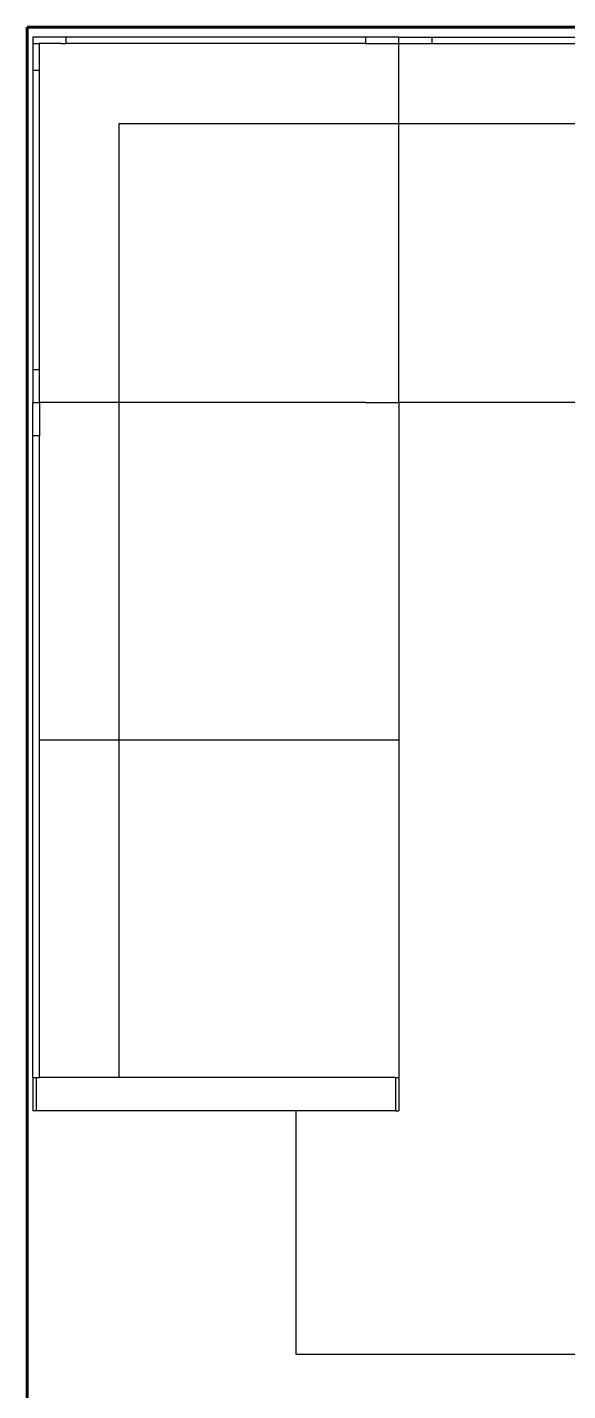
# Model space of a CAD drawing. Header units: metres. Extents: x 244.4 to 340.3, y -4.1 to 64.3.
# Drawn here: x 251.598 to 252.885, y 38.664 to 41.912 of the extents above; entities that cross this region are included whole.
import ezdxf

# ---------------------------------------------------------------- set-up
doc = ezdxf.new("R2010")
doc.units = ezdxf.units.M
doc.layers.add('A-WALL', color=6, linetype='Continuous', lineweight=60)
doc.layers.add('Edges', color=7, linetype='Continuous')

# ---------------------------------------------------------------- blocks, each defined once
blk = doc.blocks.new('Sofa set 04 pl')
at = {"layer": 'Edges'}
for p, q in [((200.17, 240.07), (151.92, 240.07)), ((202.67, 240.07), (200.17, 240.07)), ((200.17, 240.07), (200.17, 239.57)), ((202.67, 239.57), (202.67, 240.07)), ((202.67, 240.07), (205.17, 240.07)), ((205.17, 240.07), (205.17, 239.57)), ((205.17, 240.07), (227.67, 240.07)), ((227.67, 240.07), (230.17, 240.07)), ((227.67, 239.57), (227.67, 240.07)), ((230.17, 240.07), (230.17, 239.57)), ((200.17, 239.57), (177.3, 239.57)), ((202.67, 239.57), (200.17, 239.57)), ((205.17, 239.57), (202.67, 239.57)), ((202.67, 233.57), (202.67, 239.57)), ((205.17, 239.57), (227.67, 239.57)), ((228.05, 239.57), (227.67, 239.57)), ((228.05, 239.57), (229.67, 239.57)), ((230.17, 239.57), (229.67, 239.57)), ((229.67, 237.57), (229.67, 239.57)), ((230.17, 239.57), (230.17, 237.57)), ((230.17, 237.57), (229.67, 237.57)), ((229.67, 215.07), (229.67, 237.57)), ((230.17, 237.57), (230.17, 215.07)), ((202.67, 233.57), (177.3, 233.57)), ((202.67, 212.57), (202.67, 233.57)), ((223.67, 233.57), (202.67, 233.57)), ((223.67, 212.57), (223.67, 233.57)), ((230.17, 215.07), (229.67, 215.07)), ((229.67, 212.57), (229.67, 215.07)), ((230.17, 215.07), (230.17, 212.57)), ((177.3, 212.57), (202.67, 212.57)), ((202.67, 212.57), (202.67, 187.19)), ((205.17, 212.57), (202.67, 212.57)), ((205.17, 212.57), (202.67, 212.57)), ((205.17, 212.57), (223.67, 212.57)), ((223.67, 187.19), (223.67, 212.57)), ((223.67, 212.57), (229.67, 212.57)), ((230.17, 212.57), (229.67, 212.57)), ((229.67, 212.57), (229.67, 210.07)), ((230.17, 210.07), (230.17, 212.57)), ((229.67, 210.07), (230.17, 210.07)), ((229.67, 187.19), (229.67, 210.07)), ((230.17, 161.82), (230.17, 210.07)), ((202.67, 187.19), (202.67, 161.82)), ((202.67, 187.19), (202.67, 187.19)), ((202.67, 187.19), (223.67, 187.19)), ((223.67, 161.82), (223.67, 187.19)), ((223.67, 187.19), (229.67, 187.19)), ((229.67, 161.82), (229.67, 187.19)), ((229.67, 187.19), (229.67, 187.19)), ((229.67, 161.82), (229.67, 187.19)), ((229.67, 161.82), (229.67, 187.19)), ((202.67, 161.82), (202.67, 161.82)), ((202.67, 161.82), (202.67, 159.32)), ((202.92, 161.82), (202.67, 161.82)), ((202.92, 161.82), (202.92, 159.32)), ((202.92, 161.82), (223.67, 161.82)), ((223.67, 161.82), (229.67, 161.82)), ((229.67, 161.82), (229.67, 161.82)), ((229.92, 161.82), (229.67, 161.82)), ((229.67, 161.82), (229.67, 161.82)), ((229.92, 161.82), (229.92, 159.32)), ((230.17, 161.82), (229.92, 161.82)), ((230.17, 161.82), (230.17, 159.32)), ((202.92, 159.32), (202.67, 159.32)), ((202.92, 159.32), (210.4, 159.32)), ((210.4, 159.32), (210.4, 141.01)), ((210.4, 159.32), (229.92, 159.32)), ((229.92, 159.32), (230.17, 159.32)), ((210.4, 141.01), (123.4, 141.01))]:
    blk.add_line(p, q, dxfattribs=at)

msp = doc.modelspace()

# ---------------------------------------------------------------- linework, layer by layer
at = {"layer": 'A-WALL'}
for p, q in [((251.5977, 41.9123), (254.8477, 41.9123)), ((251.5977, 37.9933), (251.5977, 41.9123))]:
    msp.add_line(p, q, dxfattribs=at)

# ---------------------------------------------------------------- block references
at = {"xscale": -0.03168200485858711, "yscale": 0.03168200485858711, "zscale": 0.03168200485858711}
msp.add_blockref('Sofa set 04 pl', (258.9031, 34.2832), dxfattribs=at)

doc.saveas('drawing.dxf')
